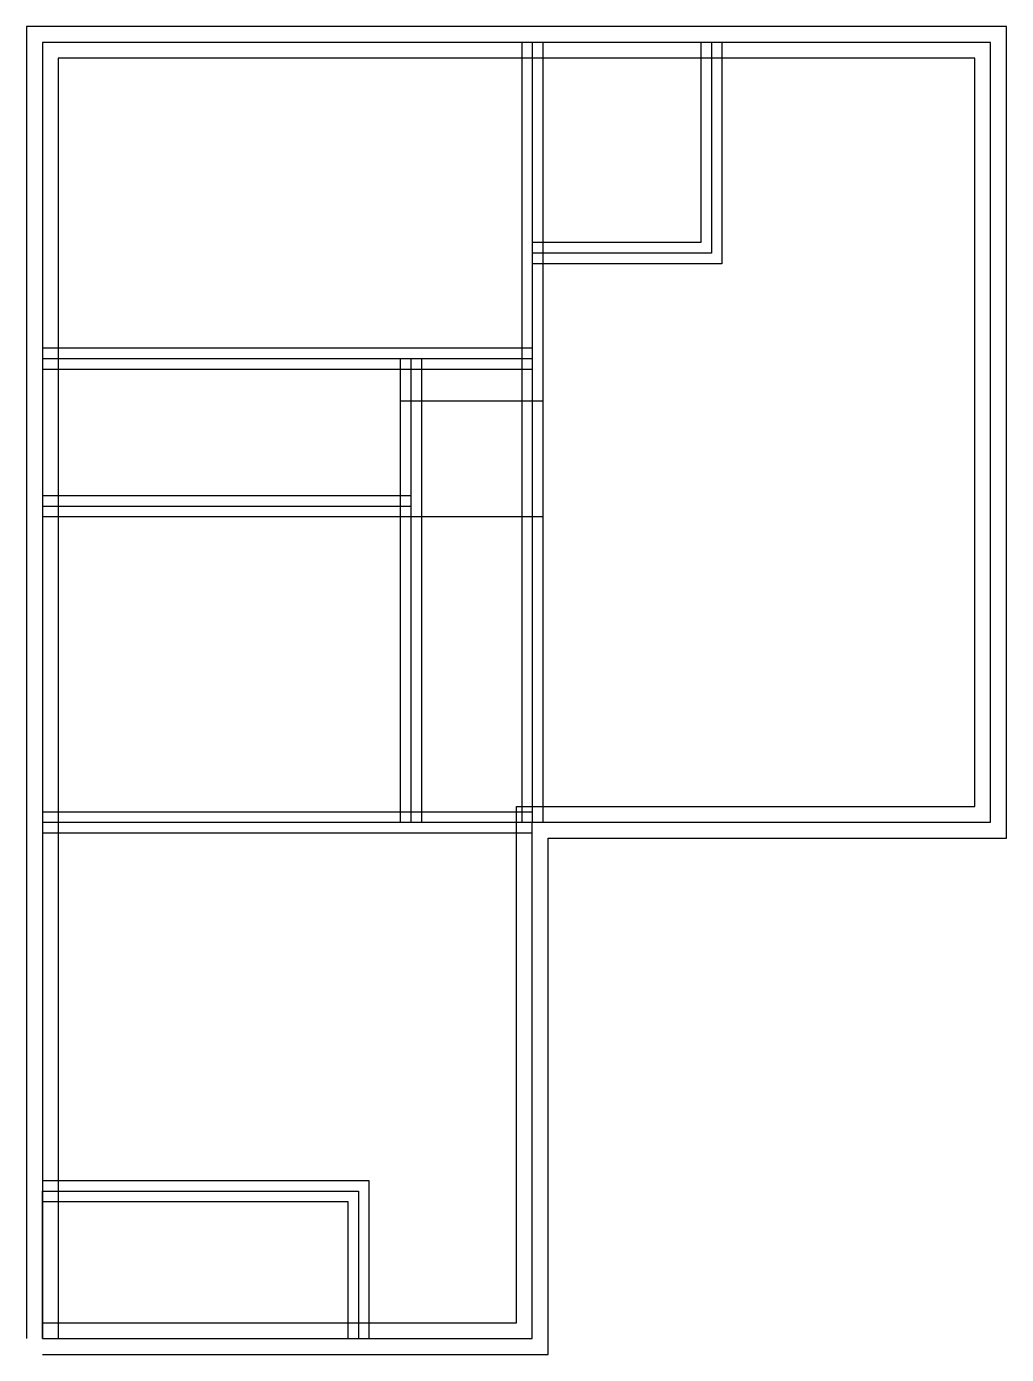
# Model space of a CAD drawing. Header units: metres. Extents: x -0.1 to 9.2, y -0.1 to 12.5.
import ezdxf

# ---------------------------------------------------------------- set-up
doc = ezdxf.new("R2010")
doc.units = ezdxf.units.M
doc.header["$LTSCALE"] = 2540
doc.linetypes.add('HIDDEN2', pattern=[0.1875, 0.125, -0.0625])
doc.layers.add('NOPLOT', color=220, linetype='Continuous', plot=False)
for name, color, linetype in [('walls_center', 7, 'HIDDEN2'), ('walls_exterior', 253, 'Continuous'), ('walls_interior', 254, 'Continuous')]:
    doc.layers.add(name, color=color, linetype=linetype)

msp = doc.modelspace()

# ---------------------------------------------------------------- linework, layer by layer
at = {"layer": 'NOPLOT'}
for points in [[(9, 10.3), (9, 12.3), (6.35, 12.3), (4.65, 12.3), (0, 12.3), (0, 9.3), (0, 7.9), (0, 4.9), (3.5, 4.9), (4.65, 4.9)], [(4.65, 12.3), (4.65, 4.9)], [(6.35, 12.3), (6.35, 10.3), (4.65, 10.3)], [(0, 0), (0, 1.4), (3, 1.4), (3, 0), (4.65, 0), (4.65, 1.4), (4.65, 4.9), (9, 4.9), (9, 8.9), (9, 10.3)], [(0, 9.3), (4.65, 9.3)], [(3.5, 4.9), (3.5, 9.3)], [(3.4, 8.9), (4.75, 8.9)], [(0, 7.9), (3.5, 7.9)], [(3.4, 7.8), (4.75, 7.8)], [(0, 4.9), (0, 1.4)]]:
    msp.add_lwpolyline(points, dxfattribs=at)
at = {"layer": 'walls_center'}
msp.add_lwpolyline([(0, 0), (4.65, 0), (4.65, 4.9), (9, 4.9), (9, 12.3), (0, 12.3)], close=True, dxfattribs=at)
at = {"layer": 'walls_exterior'}
for p, q in [((9.15, 12.45), (-0.15, 12.45)), ((-0.15, 12.45), (-0.15, 0)), ((9.15, 4.75), (9.15, 12.45)), ((8.85, 12.15), (0.15, 12.15)), ((0.15, 12.15), (0.15, 0)), ((8.85, 5.05), (8.85, 12.15)), ((4.5, 0.15), (4.5, 5.05)), ((4.5, 5.05), (8.85, 5.05)), ((4.8, -0.15), (4.8, 4.75)), ((4.8, 4.75), (9.15, 4.75)), ((0, 0.15), (4.5, 0.15)), ((0, -0.15), (4.8, -0.15))]:
    msp.add_line(p, q, dxfattribs=at)
at = {"layer": 'walls_interior'}
for p, q in [((4.55, 12.3), (4.55, 8.791)), ((4.75, 12.3), (4.75, 8.791)), ((6.25, 12.3), (6.25, 10.4)), ((6.45, 12.3), (6.45, 10.2)), ((6.25, 10.4), (4.65, 10.4)), ((6.45, 10.2), (4.65, 10.2)), ((0, 9.4), (4.65, 9.4)), ((0, 9.2), (4.65, 9.2)), ((3.4, 4.9), (3.4, 9.3)), ((3.6, 4.9), (3.6, 9.3)), ((4.55, 8.791), (4.55, 4.9)), ((4.75, 8.791), (4.75, 4.9)), ((0, 8), (3.5, 8)), ((0, 7.8), (3.5, 7.8)), ((0, 5), (4.65, 5)), ((0, 4.8), (4.65, 4.8)), ((0, 1.5), (3.1, 1.5)), ((3.1, 1.5), (3.1, 0)), ((0, 1.3), (2.9, 1.3)), ((2.9, 1.3), (2.9, 0))]:
    msp.add_line(p, q, dxfattribs=at)

doc.saveas('drawing.dxf')
